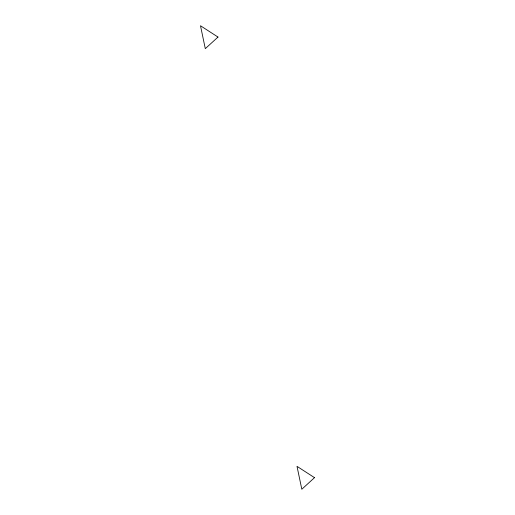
<?xml version="1.0" encoding="UTF-8"?>
<svg xmlns="http://www.w3.org/2000/svg" width="515" height="515" viewBox="0 0 515 515"><rect width="100%" height="100%" fill="white"/><g stroke="black" fill="none" stroke-linecap="round" stroke-linejoin="round"><path stroke-width="0.77" d="M217.993 37.067L205.298 48.661L200.49 25.75L217.993 37.067M314.511 477.656L301.816 489.25L297.007 466.339L314.511 477.656"/></g></svg>
